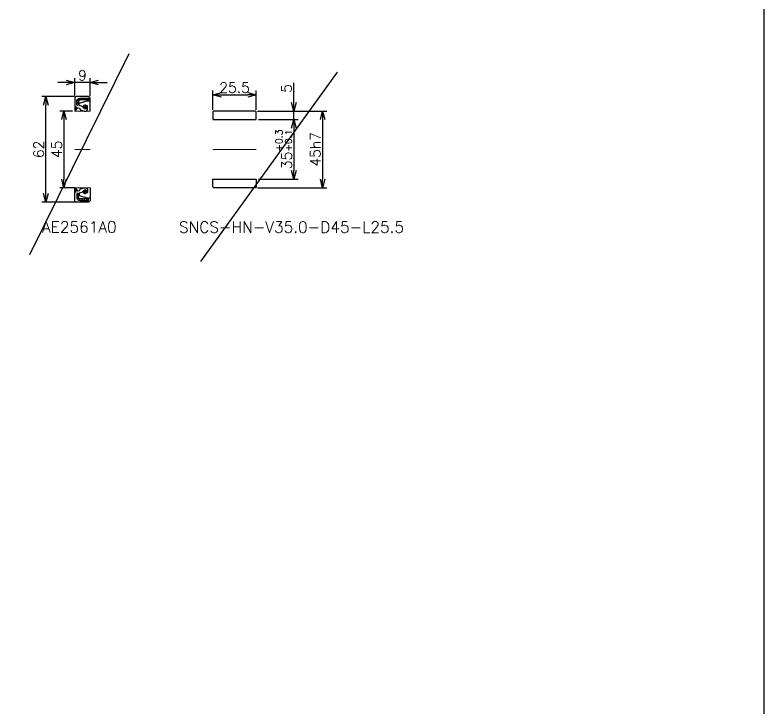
# Model space of a CAD drawing. Header units: millimetres. Extents: x 0 to 38884, y -3675 to 8056.
# Drawn here: x 14443.7 to 14883.4, y 4765.6 to 5172.5 of the extents above; entities that cross this region are included whole.
import ezdxf

# ---------------------------------------------------------------- set-up
doc = ezdxf.new("R2010")
doc.units = ezdxf.units.MM
doc.header["$LTSCALE"] = 2.4
doc.header["$PDMODE"] = 99
doc.header["$PDSIZE"] = 1
doc.layers.add('08_DIM', color=3, linetype='Continuous', lineweight=13)
doc.layers.add('10_DRAFT', color=8, linetype='Continuous', lineweight=0, plot=False)
doc.styles.add('KSS_TXT', font='txt.shx', dxfattribs={"bigfont": 'extfont2.shx'})
doc.dimstyles.new('KSS_DIM', dxfattribs={"dimscale": 2, "dimtxt": 3, "dimasz": 2.5, "dimexe": 1.25, "dimexo": 0.625, "dimtad": 1, "dimdsep": 46, "dimtxsty": 'KSS_TXT', "dimblk": 'OPEN30', "dimcen": 0, "dimazin": 2, "dimtfac": 0.75, "dimtmove": 0, "dimatfit": 3, "dimldrblk": 'OPEN30', "dimfxl": 1.25, "dimtolj": 1, "dimarcsym": 0})
pattern_1 = [(45, (-9230.0107, -9652.0294), (-0.67351921, 0.67351921), [])]

# ---------------------------------------------------------------- blocks, each defined once
blk = doc.blocks.new('AE2561A0a_1')
h = blk.add_hatch()
h.set_pattern_fill('ANSI31', color=0, scale=0.3)
h.set_pattern_definition(pattern_1)
edge = h.paths.add_edge_path()
edge.add_line((1.11, 28), (1.11, 25.89))
edge.add_line((1.11, 25.89), (2.11, 25.89))
edge.add_line((2.11, 25.89), (2.11, 28))
edge.add_arc((3.11, 28), 1, 90, 180, ccw=False)
edge.add_line((3.11, 29), (8.05, 29))
edge.add_line((8.05, 29), (8.05, 30))
edge.add_line((8.05, 30), (3.11, 30))
edge.add_arc((3.11, 28), 2, 90, 180)
h = blk.add_hatch()
h.set_pattern_fill('ANSI31', color=0, scale=0.3)
h.set_pattern_definition(pattern_1)
edge = h.paths.add_edge_path()
edge.add_line((1.11, -28), (1.11, -25.89))
edge.add_line((1.11, -25.89), (2.11, -25.89))
edge.add_line((2.11, -25.89), (2.11, -28))
edge.add_arc((3.11, -28), 1, 180, 270)
edge.add_line((3.11, -29), (8.05, -29))
edge.add_line((8.05, -29), (8.05, -30))
edge.add_line((8.05, -30), (3.11, -30))
edge.add_arc((3.11, -28), 2, 180, 270, ccw=False)
at = {"color": 0}
for p, q in [((0.98, 30.99), (0.06, 30.53)), ((7.97, 31), (1.02, 31)), ((8.72, 30.5), (8.03, 30.98)), ((0, 30.44), (0, 25.1)), ((2.67, 25.74), (2.67, 27.1)), ((2.74, 27.19), (6.98, 28.49)), ((7.02, 28.5), (8.9, 28.5)), ((8.76, 30.5), (8.72, 30.5)), ((8.86, 30.21), (8.86, 30.4)), ((9, 30), (8.86, 30.21)), ((9, 28.6), (9, 30)), ((0.8, 24.17), (0, 22.78)), ((0, 22.78), (0.29, 22.5)), ((0.1, 25), (0.55, 25)), ((0.29, 22.5), (1.65, 24.38)), ((0.8, 24.75), (0.8, 24.17)), ((1.77, 24.42), (2.96, 24.13)), ((4.9, 25), (2.74, 25.65)), ((3.05, 24.03), (3.17, 23.49)), ((3.17, 23.49), (3.17, 23.16)), ((3.17, 23.16), (5.5, 22.5)), ((4.62, 25), (7.38, 25)), ((5.5, 22.5), (6.84, 22.5)), ((6, 26.37), (6, 23.62)), ((6.84, 22.5), (7.48, 23.49)), ((7.4, 25.52), (6.97, 25.52)), ((7.5, 23.54), (7.5, 25.42)), ((0, -22.78), (0.29, -22.5)), ((0.8, -24.17), (0, -22.78)), ((0, -30.44), (0, -25.1)), ((0.1, -25), (0.55, -25)), ((0.29, -22.5), (1.65, -24.38)), ((0.8, -24.75), (0.8, -24.17)), ((1.77, -24.42), (2.96, -24.13)), ((2.67, -25.74), (2.67, -27.1)), ((4.9, -25), (2.74, -25.65)), ((3.05, -24.03), (3.17, -23.49)), ((3.17, -23.16), (5.5, -22.5)), ((3.17, -23.49), (3.17, -23.16)), ((4.62, -25), (7.38, -25)), ((5.5, -22.5), (6.84, -22.5)), ((6, -26.37), (6, -23.62)), ((6.84, -22.5), (7.48, -23.49)), ((7.4, -25.52), (6.97, -25.52)), ((7.5, -23.54), (7.5, -25.42)), ((0.98, -30.99), (0.06, -30.53)), ((2.74, -27.19), (6.98, -28.49)), ((7.02, -28.5), (8.9, -28.5)), ((8.72, -30.5), (8.03, -30.98)), ((8.76, -30.5), (8.72, -30.5)), ((9, -30), (8.86, -30.21)), ((8.86, -30.21), (8.86, -30.4)), ((9, -28.6), (9, -30)), ((7.97, -31), (1.02, -31))]:
    blk.add_line(p, q, dxfattribs=at)
for points in [[(9, 22.5), (9, 28.6), (9, 30), (8.86, 30.21), (8.86, 30.4, 0.414214), (8.76, 30.5), (8.72, 30.5), (8.03, 30.98, 0.152216), (7.97, 31), (1.02, 31, 0.116434), (0.98, 30.99), (0.06, 30.53, 0.284079), (0, 30.44), (0, 25.1), (0, 22.5)], [(9, -22.5), (9, -28.6), (9, -30), (8.86, -30.21), (8.86, -30.4, -0.414214), (8.76, -30.5), (8.72, -30.5), (8.03, -30.98, -0.152216), (7.97, -31), (1.02, -31, -0.116434), (0.98, -30.99), (0.06, -30.53, -0.284079), (0, -30.44), (0, -25.1), (0, -22.5)]]:
    blk.add_lwpolyline(points, format="xyb", dxfattribs=at)
for points in [[(8.05, 29), (3.11, 29, 0.414214), (2.11, 28), (2.11, 25.89), (1.11, 25.89), (1.11, 28, -0.414214), (3.11, 30), (8.05, 30)], [(8.05, -29), (3.11, -29, -0.414214), (2.11, -28), (2.11, -25.89), (1.11, -25.89), (1.11, -28, 0.414214), (3.11, -30), (8.05, -30)]]:
    blk.add_lwpolyline(points, format="xyb", close=True, dxfattribs=at)
for centre in [(6, 25), (6, -25)]:
    blk.add_circle(centre, 1.1, dxfattribs=at)
for centre, radius, start, end in [((1.02, 30.9), 0.1, 90, 116.5651), ((7.97, 30.9), 0.1, 55.3804, 90), ((0.1, 30.44), 0.1, 116.5651, 180), ((2.77, 27.1), 0.1, 109.2148, 180), ((7.02, 28.4), 0.1, 90, 109.2148), ((8.76, 30.4), 0.1, 0, 90), ((8.9, 28.6), 0.1, 270, 0), ((0.1, 25.1), 0.1, 180, 270), ((0.55, 24.75), 0.25, 0, 90), ((1.73, 24.32), 0.1, 67.8846, 144.2185), ((2.77, 25.74), 0.1, 180, 248.6602), ((2.9, 24), 0.15, 12.9875, 67.8846), ((6, 25), 1.1, 180, 28.1885), ((7.4, 25.42), 0.1, 360, 90), ((7.4, 23.54), 0.1, 326.8702, 0), ((0.1, -25.1), 0.1, 90, 180), ((0.55, -24.75), 0.25, 270, 0), ((1.73, -24.32), 0.1, 215.7815, 292.1154), ((2.77, -25.74), 0.1, 111.3398, 180), ((2.9, -24), 0.15, 292.1154, 347.0125), ((6, -25), 1.1, 331.8115, 180), ((7.4, -25.42), 0.1, 270, 0), ((7.4, -23.54), 0.1, 360, 33.1298), ((0.1, -30.44), 0.1, 180, 243.4349), ((2.77, -27.1), 0.1, 180, 250.7852), ((7.02, -28.4), 0.1, 250.7852, 270), ((8.76, -30.4), 0.1, 270, 360), ((8.9, -28.6), 0.1, 360, 90), ((1.02, -30.9), 0.1, 243.4349, 270), ((7.97, -30.9), 0.1, 270, 304.6196)]:
    blk.add_arc(centre, radius, start, end, dxfattribs=at)
at = {"layer": '10_DRAFT'}
blk.add_line((0, 0), (9, 0), dxfattribs=at)
for points in [[(9, 22.5), (0, 22.5)], [(9, -22.5), (0, -22.5)]]:
    blk.add_lwpolyline(points, dxfattribs=at)
blk = doc.blocks.new('_Open30')
at = {"color": 0, "linetype": 'ByBlock', "lineweight": -2}
for p, q in [((-1, 0.268), (0, 0)), ((0, 0), (-1, -0.268)), ((0, 0), (-1, 0))]:
    blk.add_line(p, q, dxfattribs=at)
blk = doc.blocks.new('*D481')
at = {"layer": '08_DIM', "color": 0, "lineweight": -2, "transparency": 16777216}
for p, q in [((14586.57, 5111.11), (14609.84, 5111.11)), ((14607.34, 5106.11), (14607.34, 5081.11)), ((14586.57, 5076.11), (14609.84, 5076.11))]:
    blk.add_line(p, q, dxfattribs=at)
at = {"layer": 'Defpoints', "color": 0, "transparency": 16777216}
for p in [(14585.32, 5111.11), (14585.32, 5076.11), (14607.34, 5076.11)]:
    blk.add_point(p, dxfattribs=at)
at = {"layer": '08_DIM', "color": 0, "lineweight": -2, "transparency": 16777216, "xscale": 5, "yscale": 5, "zscale": 5}
for p, rotation in [((14607.34, 5111.11), 90), ((14607.34, 5076.11), 270)]:
    blk.add_blockref('_Open30', p, dxfattribs=dict(at, rotation=rotation))
at = {"layer": '08_DIM', "color": 0, "transparency": 16777216, "insert": (14601.42, 5093.61), "char_height": 6, "attachment_point": 5, "rotation": 90, "style": 'KSS_TXT'}
blk.add_mtext('35{\\H4.000000;\\S+0.3^ +0.1;}', dxfattribs=at)
blk = doc.blocks.new('*D482')
at = {"layer": '08_DIM', "color": 0, "lineweight": -2, "transparency": 16777216}
for p, q in [((14559.82, 5116.86), (14559.82, 5128.1)), ((14585.32, 5116.86), (14585.32, 5128.1)), ((14564.82, 5125.6), (14580.32, 5125.6))]:
    blk.add_line(p, q, dxfattribs=at)
at = {"layer": 'Defpoints', "color": 0, "transparency": 16777216}
for p in [(14585.32, 5125.6), (14559.82, 5115.61), (14585.32, 5115.61)]:
    blk.add_point(p, dxfattribs=at)
at = {"layer": '08_DIM', "color": 0, "lineweight": -2, "transparency": 16777216, "xscale": 5, "yscale": 5, "zscale": 5, "rotation": 180}
blk.add_blockref('_Open30', (14559.82, 5125.6), dxfattribs=at)
at = {"layer": '08_DIM', "color": 0, "lineweight": -2, "transparency": 16777216, "xscale": 5, "yscale": 5, "zscale": 5}
blk.add_blockref('_Open30', (14585.32, 5125.6), dxfattribs=at)
at = {"layer": '08_DIM', "color": 0, "transparency": 16777216, "insert": (14572.57, 5129.86), "char_height": 6, "attachment_point": 5, "style": 'KSS_TXT'}
blk.add_mtext('\\A1;25.5', dxfattribs=at)
blk = doc.blocks.new('*D483')
at = {"layer": '08_DIM', "color": 0, "lineweight": -2, "transparency": 16777216}
for p, q in [((14586.07, 5116.11), (14626.77, 5116.11)), ((14624.27, 5111.11), (14624.27, 5076.11)), ((14586.07, 5071.11), (14626.77, 5071.11))]:
    blk.add_line(p, q, dxfattribs=at)
at = {"layer": 'Defpoints', "color": 0, "transparency": 16777216}
for p in [(14584.82, 5116.11), (14584.82, 5071.11), (14624.27, 5071.11)]:
    blk.add_point(p, dxfattribs=at)
at = {"layer": '08_DIM', "color": 0, "lineweight": -2, "transparency": 16777216, "xscale": 5, "yscale": 5, "zscale": 5}
for p, rotation in [((14624.27, 5116.11), 90), ((14624.27, 5071.11), 270)]:
    blk.add_blockref('_Open30', p, dxfattribs=dict(at, rotation=rotation))
at = {"layer": '08_DIM', "color": 0, "transparency": 16777216, "insert": (14620.01, 5093.61), "char_height": 6, "attachment_point": 5, "rotation": 90, "style": 'KSS_TXT'}
blk.add_mtext('\\A1;45h7', dxfattribs=at)
blk = doc.blocks.new('*D484')
at = {"layer": '08_DIM', "color": 0, "lineweight": -2, "transparency": 16777216}
for p, q in [((14607.34, 5121.11), (14607.34, 5132.61)), ((14586.07, 5116.11), (14609.84, 5116.11)), ((14607.34, 5111.11), (14607.34, 5116.11)), ((14586.57, 5111.11), (14609.84, 5111.11)), ((14607.34, 5106.11), (14607.34, 5101.11))]:
    blk.add_line(p, q, dxfattribs=at)
at = {"layer": 'Defpoints', "color": 0, "transparency": 16777216}
for p in [(14584.82, 5116.11), (14607.34, 5116.11), (14585.32, 5111.11)]:
    blk.add_point(p, dxfattribs=at)
at = {"layer": '08_DIM', "color": 0, "lineweight": -2, "transparency": 16777216, "xscale": 5, "yscale": 5, "zscale": 5}
for p, rotation in [((14607.34, 5116.11), 270), ((14607.34, 5111.11), 90)]:
    blk.add_blockref('_Open30', p, dxfattribs=dict(at, rotation=rotation))
at = {"layer": '08_DIM', "color": 0, "transparency": 16777216, "insert": (14603.08, 5129.36), "char_height": 6, "attachment_point": 5, "rotation": 90, "style": 'KSS_TXT'}
blk.add_mtext('\\A1;5', dxfattribs=at)
blk = doc.blocks.new('SNCS-HN-V35.0-D45-L25.5a_1')
at = {"color": 0}
for points in [[(-25.5, 17.5), (0, 17.5), (0, 22), (-0.5, 22.5), (-25, 22.5), (-25.5, 22)], [(-25.5, -17.5), (0, -17.5), (0, -22), (-0.5, -22.5), (-25, -22.5), (-25.5, -22)]]:
    blk.add_lwpolyline(points, close=True, dxfattribs=at)
at = {"layer": '10_DRAFT'}
blk.add_line((-25.5, 0), (0, 0), dxfattribs=at)
blk = doc.blocks.new('*D519')
at = {"layer": '08_DIM', "color": 0, "lineweight": -2, "transparency": 16777216}
for p, q in [((14473.77, 5132.81), (14468.77, 5132.81)), ((14478.77, 5125.3), (14478.77, 5135.31)), ((14487.77, 5132.81), (14478.77, 5132.81)), ((14487.77, 5124.86), (14487.77, 5135.31)), ((14492.77, 5132.81), (14497.77, 5132.81))]:
    blk.add_line(p, q, dxfattribs=at)
at = {"layer": 'Defpoints', "color": 0, "transparency": 16777216}
for p in [(14478.77, 5132.81), (14478.77, 5124.05), (14487.77, 5123.61)]:
    blk.add_point(p, dxfattribs=at)
at = {"layer": '08_DIM', "color": 0, "lineweight": -2, "transparency": 16777216, "xscale": 5, "yscale": 5, "zscale": 5}
blk.add_blockref('_Open30', (14478.77, 5132.81), dxfattribs=at)
at = {"layer": '08_DIM', "color": 0, "lineweight": -2, "transparency": 16777216, "xscale": 5, "yscale": 5, "zscale": 5, "rotation": 180}
blk.add_blockref('_Open30', (14487.77, 5132.81), dxfattribs=at)
at = {"layer": '08_DIM', "color": 0, "transparency": 16777216, "insert": (14483.27, 5137.06), "char_height": 6, "attachment_point": 5, "style": 'KSS_TXT'}
blk.add_mtext('\\A1;9', dxfattribs=at)
blk = doc.blocks.new('*D520')
at = {"layer": '08_DIM', "color": 0, "lineweight": -2, "transparency": 16777216}
for p, q in [((14478.54, 5124.61), (14459.34, 5124.61)), ((14461.84, 5067.61), (14461.84, 5119.61)), ((14479.54, 5062.61), (14459.34, 5062.61))]:
    blk.add_line(p, q, dxfattribs=at)
at = {"layer": 'Defpoints', "color": 0, "transparency": 16777216}
for p in [(14461.84, 5124.61), (14479.79, 5124.61), (14480.79, 5062.61)]:
    blk.add_point(p, dxfattribs=at)
at = {"layer": '08_DIM', "color": 0, "lineweight": -2, "transparency": 16777216, "xscale": 5, "yscale": 5, "zscale": 5}
for p, rotation in [((14461.84, 5124.61), 90), ((14461.84, 5062.61), 270)]:
    blk.add_blockref('_Open30', p, dxfattribs=dict(at, rotation=rotation))
at = {"layer": '08_DIM', "color": 0, "transparency": 16777216, "insert": (14457.59, 5093.61), "char_height": 6, "attachment_point": 5, "rotation": 90, "style": 'KSS_TXT'}
blk.add_mtext('\\A1;62', dxfattribs=at)
blk = doc.blocks.new('*D521')
at = {"layer": '08_DIM', "color": 0, "lineweight": -2, "transparency": 16777216}
for p, q in [((14477.52, 5116.11), (14469.93, 5116.11)), ((14472.43, 5111.11), (14472.43, 5076.11)), ((14478.52, 5071.11), (14469.93, 5071.11))]:
    blk.add_line(p, q, dxfattribs=at)
at = {"layer": 'Defpoints', "color": 0, "transparency": 16777216}
for p in [(14478.77, 5116.11), (14472.43, 5071.11), (14479.77, 5071.11)]:
    blk.add_point(p, dxfattribs=at)
at = {"layer": '08_DIM', "color": 0, "lineweight": -2, "transparency": 16777216, "xscale": 5, "yscale": 5, "zscale": 5}
for p, rotation in [((14472.43, 5116.11), 90), ((14472.43, 5071.11), 270)]:
    blk.add_blockref('_Open30', p, dxfattribs=dict(at, rotation=rotation))
at = {"layer": '08_DIM', "color": 0, "transparency": 16777216, "insert": (14468.17, 5093.61), "char_height": 6, "attachment_point": 5, "rotation": 90, "style": 'KSS_TXT'}
blk.add_mtext('\\A1;45', dxfattribs=at)

msp = doc.modelspace()

# ---------------------------------------------------------------- linework, layer by layer
at = {"color": 3}
for p, q in [((14510.4586, 5149.7624), (14452.0933, 5031.7552)), ((14632.7584, 5138.9584), (14552.6608, 5027.8062))]:
    msp.add_line(p, q, dxfattribs=at)
msp.add_lwpolyline([(11025.8788, 3129.3019), (14883.3848, 3129.3019), (14883.3848, 6326.6819), (11025.8788, 6326.6819)], close=True, dxfattribs=at)

# ---------------------------------------------------------------- block references
at = {"color": 4}
for name, p in [('AE2561A0a_1', (14478.7708, 5093.6073)), ('SNCS-HN-V35.0-D45-L25.5a_1', (14585.3223, 5093.6073))]:
    msp.add_blockref(name, p, dxfattribs=at)

# ---------------------------------------------------------------- texts
at = {"style": 'KSS_TXT'}
for s, p in [('AE2561A0', (14459.5154, 5044.7055)), ('SNCS-HN-V35.0-D45-L25.5', (14539.9773, 5044.6631))]:
    msp.add_text(s, height=6.6, dxfattribs=at).set_placement(p)

# ---------------------------------------------------------------- dimensions: what is measured, and where the dimension line sits
at = {"layer": '08_DIM'}
for base, p1, p2, picture, middle in [((14478.7708, 5132.8064), (14487.7708, 5123.6073), (14478.7708, 5124.0455), '*D519', (14483.2708, 5137.0564)), ((14585.3223, 5125.5994), (14559.8224, 5115.6073), (14585.3223, 5115.6073), '*D482', (14572.5723, 5129.8578))]:
    dim = msp.add_linear_dim(base=base, p1=p1, p2=p2, dimstyle='KSS_DIM', override={"dimscale": 2, "dimarcsym": 1}, dxfattribs=at)
    dim.commit()
    dim.dimension.update_dxf_attribs({"geometry": picture, "text_midpoint": middle})
for base, p1, p2, override, picture, middle in [((14607.3384, 5116.1073), (14585.3223, 5111.1073), (14584.8223, 5116.1073), {"dimscale": 2, "dimarcsym": 1}, '*D484', (14603.0842, 5129.3573)), ((14461.8407, 5124.6073), (14480.7944, 5062.6073), (14479.7944, 5124.6073), {"dimscale": 2, "dimarcsym": 1}, '*D520', (14457.5907, 5093.6073)), ((14472.4253, 5071.1073), (14478.7708, 5116.1073), (14479.7708, 5071.1073), {"dimscale": 2, "dimarcsym": 1}, '*D521', (14468.1712, 5093.6073)), ((14607.3384, 5076.1073), (14585.3223, 5111.1073), (14585.3223, 5076.1073), {"dimscale": 2, "dimtol": 1, "dimtp": 0.3, "dimtm": -0.1, "dimtfac": 0.666667, "dimtolj": 0, "dimarcsym": 1}, '*D481', (14601.4217, 5093.6073))]:
    dim = msp.add_linear_dim(base=base, p1=p1, p2=p2, angle=90, dimstyle='KSS_DIM', override=override, dxfattribs=at)
    dim.commit()
    dim.dimension.update_dxf_attribs({"geometry": picture, "text_midpoint": middle})
dim = msp.add_linear_dim(base=(14624.2654, 5071.1073), p1=(14584.8223, 5116.1073), p2=(14584.8223, 5071.1073), angle=90, text='<>h7', dimstyle='KSS_DIM', override={"dimscale": 2, "dimarcsym": 1}, dxfattribs=at)
dim.commit()
dim.dimension.update_dxf_attribs({"geometry": '*D483', "text_midpoint": (14620.0113, 5093.6073)})

doc.saveas('drawing.dxf')
